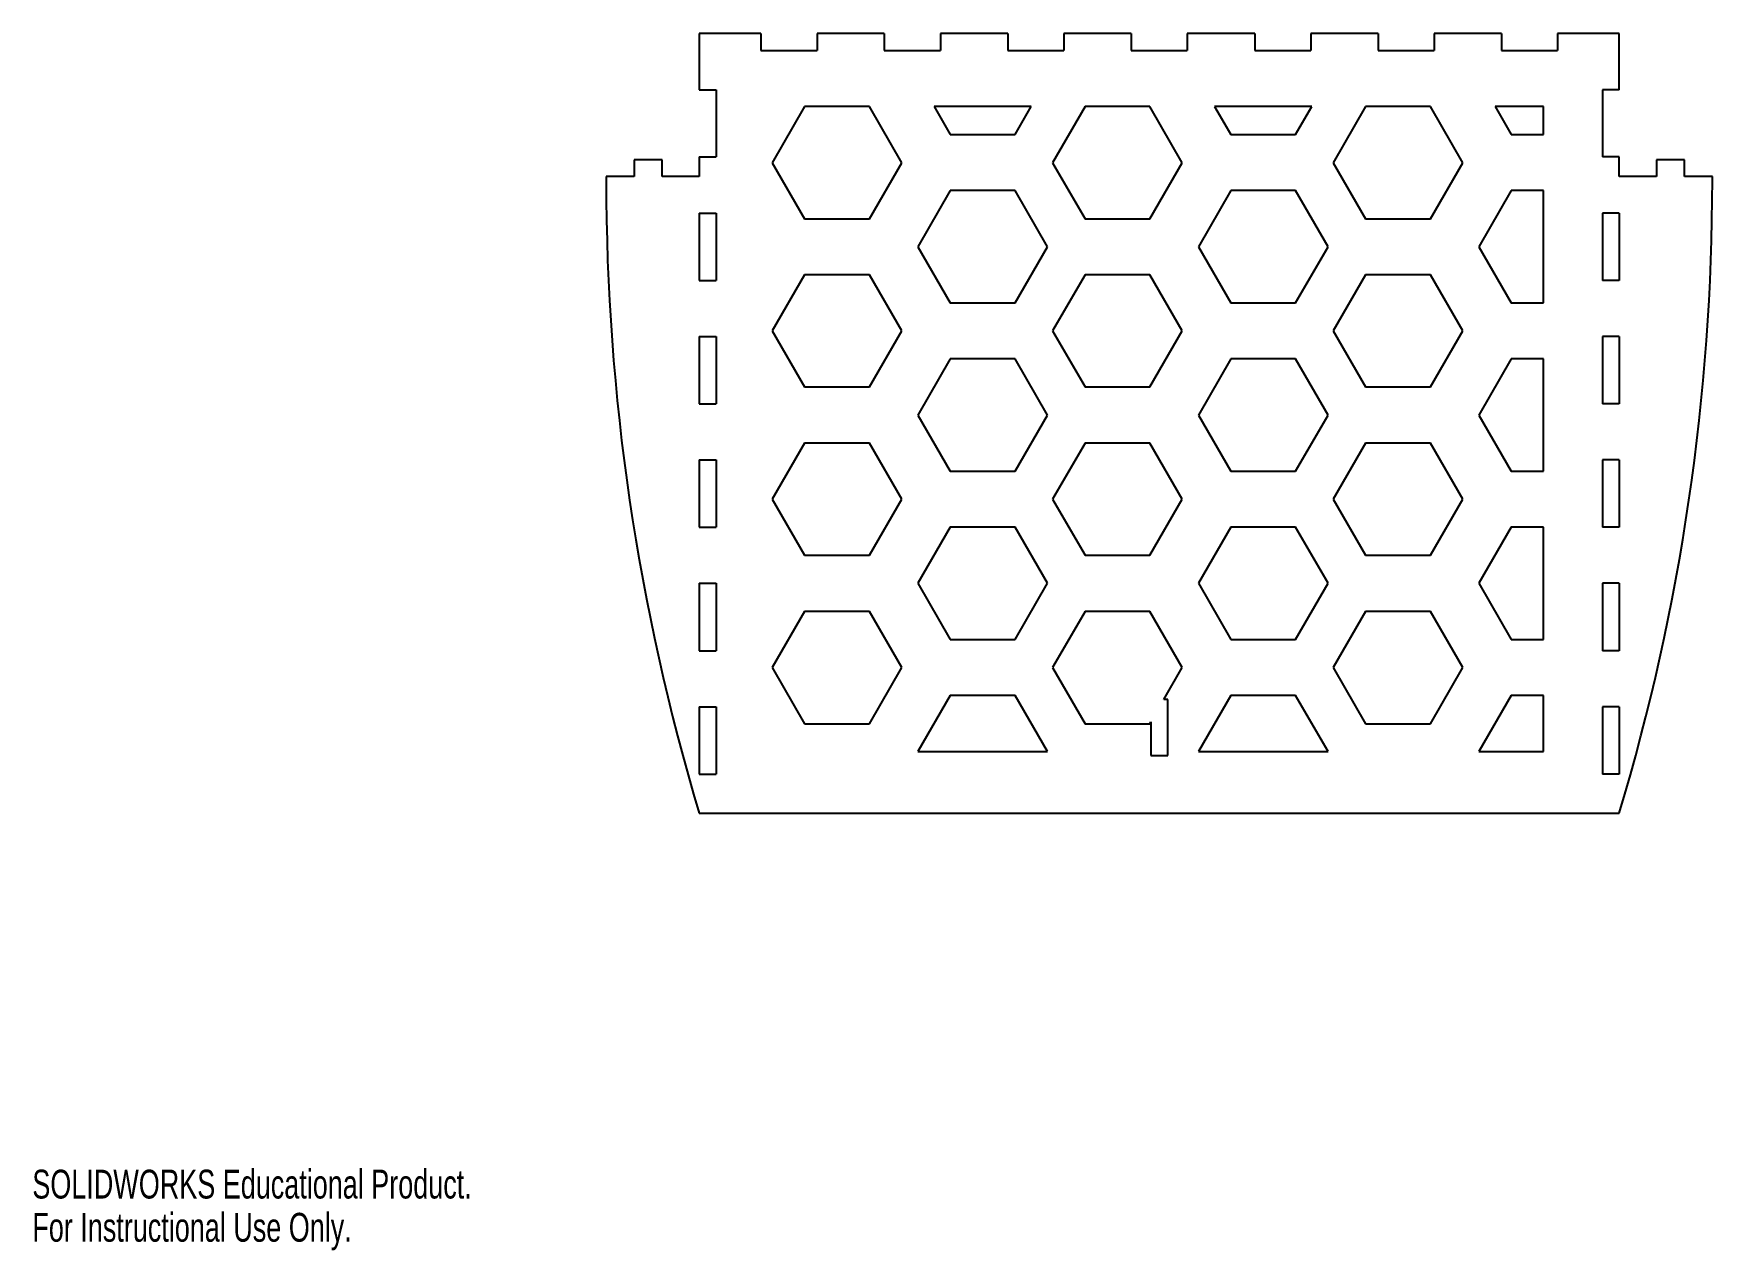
# Model space of a CAD drawing. Header units: inches. Extents: x 0 to 11.8, y 0 to 8.5.
import ezdxf

# ---------------------------------------------------------------- set-up
doc = ezdxf.new("R2010")
doc.units = ezdxf.units.IN
doc.header["$MEASUREMENT"] = 0
doc.styles.add('SLDTEXTSTYLE0', font='TXT', dxfattribs={"width": 0.7})

msp = doc.modelspace()

# ---------------------------------------------------------------- linework, layer by layer
at = {"color": 7, "linetype": 'Continuous', "lineweight": 25}
for p, q in [((5.113, 8.537), (4.68, 8.537)), ((4.68, 8.537), (4.68, 8.143)), ((5.113, 8.537), (5.113, 8.419)), ((5.507, 8.537), (5.507, 8.419)), ((5.979, 8.537), (5.507, 8.537)), ((5.979, 8.537), (5.979, 8.419)), ((6.373, 8.537), (6.373, 8.419)), ((6.846, 8.537), (6.373, 8.537)), ((6.846, 8.537), (6.846, 8.419)), ((7.239, 8.537), (7.239, 8.419)), ((7.712, 8.537), (7.239, 8.537)), ((7.712, 8.537), (7.712, 8.419)), ((8.105, 8.537), (8.105, 8.419)), ((8.578, 8.537), (8.105, 8.537)), ((8.578, 8.537), (8.578, 8.419)), ((8.972, 8.537), (8.972, 8.419)), ((9.444, 8.537), (8.972, 8.537)), ((9.444, 8.537), (9.444, 8.419)), ((9.838, 8.537), (9.838, 8.419)), ((10.31, 8.537), (9.838, 8.537)), ((10.31, 8.537), (10.31, 8.419)), ((10.704, 8.537), (10.704, 8.419)), ((11.137, 8.537), (10.704, 8.537)), ((11.137, 8.143), (11.137, 8.537)), ((5.113, 8.419), (5.507, 8.419)), ((5.979, 8.419), (6.373, 8.419)), ((6.846, 8.419), (7.239, 8.419)), ((7.712, 8.419), (8.105, 8.419)), ((8.578, 8.419), (8.972, 8.419)), ((9.444, 8.419), (9.838, 8.419)), ((10.31, 8.419), (10.704, 8.419)), ((4.68, 8.143), (4.798, 8.143)), ((4.798, 8.143), (4.798, 7.671)), ((11.137, 8.143), (11.019, 8.143)), ((11.019, 8.143), (11.019, 7.671)), ((5.419, 8.025), (5.192, 7.631)), ((5.874, 8.025), (5.419, 8.025)), ((6.101, 7.631), (5.874, 8.025)), ((6.328, 8.025), (6.442, 7.828)), ((7.01, 8.025), (6.328, 8.025)), ((6.897, 7.828), (7.01, 8.025)), ((7.388, 8.025), (7.16, 7.631)), ((7.842, 8.025), (7.388, 8.025)), ((8.07, 7.631), (7.842, 8.025)), ((8.979, 8.025), (8.297, 8.025)), ((8.297, 8.025), (8.411, 7.828)), ((8.865, 7.828), (8.979, 8.025)), ((9.356, 8.025), (9.129, 7.631)), ((9.811, 8.025), (9.356, 8.025)), ((10.038, 7.631), (9.811, 8.025)), ((10.606, 8.025), (10.266, 8.025)), ((10.266, 8.025), (10.379, 7.828)), ((10.606, 7.828), (10.606, 8.025)), ((6.442, 7.828), (6.897, 7.828)), ((8.411, 7.828), (8.865, 7.828)), ((10.379, 7.828), (10.606, 7.828)), ((4.68, 7.671), (4.68, 7.533)), ((4.68, 7.671), (4.798, 7.671)), ((11.137, 7.671), (11.019, 7.671)), ((11.137, 7.533), (11.137, 7.671)), ((4.223, 7.651), (4.223, 7.533)), ((4.42, 7.651), (4.223, 7.651)), ((4.42, 7.533), (4.42, 7.651)), ((5.192, 7.631), (5.419, 7.238)), ((5.874, 7.238), (6.101, 7.631)), ((7.16, 7.631), (7.388, 7.238)), ((7.842, 7.238), (8.07, 7.631)), ((9.129, 7.631), (9.356, 7.238)), ((9.811, 7.238), (10.038, 7.631)), ((11.397, 7.651), (11.397, 7.533)), ((11.594, 7.651), (11.397, 7.651)), ((11.594, 7.533), (11.594, 7.651)), ((4.027, 7.533), (4.027, 7.509)), ((4.223, 7.533), (4.027, 7.533)), ((4.68, 7.533), (4.42, 7.533)), ((6.442, 7.435), (6.215, 7.041)), ((6.897, 7.435), (6.442, 7.435)), ((7.124, 7.041), (6.897, 7.435)), ((8.411, 7.435), (8.183, 7.041)), ((8.865, 7.435), (8.411, 7.435)), ((9.093, 7.041), (8.865, 7.435)), ((10.379, 7.435), (10.152, 7.041)), ((10.606, 7.435), (10.379, 7.435)), ((10.606, 6.647), (10.606, 7.435)), ((11.397, 7.533), (11.137, 7.533)), ((11.79, 7.533), (11.594, 7.533)), ((11.79, 7.509), (11.79, 7.533)), ((4.68, 7.277), (4.798, 7.277)), ((4.68, 7.277), (4.68, 6.805)), ((4.798, 7.277), (4.798, 6.805)), ((5.419, 7.238), (5.874, 7.238)), ((7.388, 7.238), (7.842, 7.238)), ((9.356, 7.238), (9.811, 7.238)), ((11.019, 7.277), (11.019, 6.805)), ((11.137, 7.277), (11.019, 7.277)), ((11.137, 7.277), (11.137, 6.805)), ((6.215, 7.041), (6.442, 6.647)), ((6.897, 6.647), (7.124, 7.041)), ((8.183, 7.041), (8.411, 6.647)), ((8.865, 6.647), (9.093, 7.041)), ((10.152, 7.041), (10.379, 6.647)), ((5.419, 6.844), (5.192, 6.45)), ((5.874, 6.844), (5.419, 6.844)), ((6.101, 6.45), (5.874, 6.844)), ((7.388, 6.844), (7.16, 6.45)), ((7.842, 6.844), (7.388, 6.844)), ((8.07, 6.45), (7.842, 6.844)), ((9.356, 6.844), (9.129, 6.45)), ((9.811, 6.844), (9.356, 6.844)), ((10.038, 6.45), (9.811, 6.844)), ((4.68, 6.805), (4.798, 6.805)), ((11.137, 6.805), (11.019, 6.805)), ((6.442, 6.647), (6.897, 6.647)), ((8.411, 6.647), (8.865, 6.647)), ((10.379, 6.647), (10.606, 6.647)), ((4.68, 6.411), (4.798, 6.411)), ((4.68, 6.411), (4.68, 5.939)), ((4.798, 6.411), (4.798, 5.939)), ((5.192, 6.45), (5.419, 6.057)), ((5.874, 6.057), (6.101, 6.45)), ((7.16, 6.45), (7.388, 6.057)), ((7.842, 6.057), (8.07, 6.45)), ((9.129, 6.45), (9.356, 6.057)), ((9.811, 6.057), (10.038, 6.45)), ((11.019, 6.411), (11.019, 5.939)), ((11.137, 6.411), (11.019, 6.411)), ((11.137, 6.411), (11.137, 5.939)), ((6.442, 6.254), (6.215, 5.86)), ((6.897, 6.254), (6.442, 6.254)), ((7.124, 5.86), (6.897, 6.254)), ((8.411, 6.254), (8.183, 5.86)), ((8.865, 6.254), (8.411, 6.254)), ((9.093, 5.86), (8.865, 6.254)), ((10.379, 6.254), (10.152, 5.86)), ((10.606, 6.254), (10.379, 6.254)), ((10.606, 5.466), (10.606, 6.254)), ((5.419, 6.057), (5.874, 6.057)), ((7.388, 6.057), (7.842, 6.057)), ((9.356, 6.057), (9.811, 6.057)), ((4.68, 5.939), (4.798, 5.939)), ((11.137, 5.939), (11.019, 5.939)), ((6.215, 5.86), (6.442, 5.466)), ((6.897, 5.466), (7.124, 5.86)), ((8.183, 5.86), (8.411, 5.466)), ((8.865, 5.466), (9.093, 5.86)), ((10.152, 5.86), (10.379, 5.466)), ((5.419, 5.663), (5.192, 5.269)), ((5.874, 5.663), (5.419, 5.663)), ((6.101, 5.269), (5.874, 5.663)), ((7.388, 5.663), (7.16, 5.269)), ((7.842, 5.663), (7.388, 5.663)), ((8.07, 5.269), (7.842, 5.663)), ((9.356, 5.663), (9.129, 5.269)), ((9.811, 5.663), (9.356, 5.663)), ((10.038, 5.269), (9.811, 5.663)), ((4.68, 5.545), (4.798, 5.545)), ((4.68, 5.545), (4.68, 5.072)), ((4.798, 5.545), (4.798, 5.072)), ((11.019, 5.545), (11.019, 5.072)), ((11.137, 5.545), (11.019, 5.545)), ((11.137, 5.545), (11.137, 5.072)), ((6.442, 5.466), (6.897, 5.466)), ((8.411, 5.466), (8.865, 5.466)), ((10.379, 5.466), (10.606, 5.466)), ((5.192, 5.269), (5.419, 4.876)), ((5.874, 4.876), (6.101, 5.269)), ((7.16, 5.269), (7.388, 4.876)), ((7.842, 4.876), (8.07, 5.269)), ((9.129, 5.269), (9.356, 4.876)), ((9.811, 4.876), (10.038, 5.269)), ((4.68, 5.072), (4.798, 5.072)), ((6.442, 5.072), (6.215, 4.679)), ((6.897, 5.072), (6.442, 5.072)), ((7.124, 4.679), (6.897, 5.072)), ((8.411, 5.072), (8.183, 4.679)), ((8.865, 5.072), (8.411, 5.072)), ((9.093, 4.679), (8.865, 5.072)), ((10.379, 5.072), (10.152, 4.679)), ((10.606, 5.072), (10.379, 5.072)), ((10.606, 4.285), (10.606, 5.072)), ((11.137, 5.072), (11.019, 5.072)), ((5.419, 4.876), (5.874, 4.876)), ((7.388, 4.876), (7.842, 4.876)), ((9.356, 4.876), (9.811, 4.876)), ((4.68, 4.679), (4.798, 4.679)), ((4.68, 4.679), (4.68, 4.206)), ((4.798, 4.679), (4.798, 4.206)), ((6.215, 4.679), (6.442, 4.285)), ((6.897, 4.285), (7.124, 4.679)), ((8.183, 4.679), (8.411, 4.285)), ((8.865, 4.285), (9.093, 4.679)), ((10.152, 4.679), (10.379, 4.285)), ((11.019, 4.679), (11.019, 4.206)), ((11.137, 4.679), (11.019, 4.679)), ((11.137, 4.679), (11.137, 4.206)), ((5.419, 4.482), (5.192, 4.088)), ((5.874, 4.482), (5.419, 4.482)), ((6.101, 4.088), (5.874, 4.482)), ((7.388, 4.482), (7.16, 4.088)), ((7.842, 4.482), (7.388, 4.482)), ((8.07, 4.088), (7.842, 4.482)), ((9.356, 4.482), (9.129, 4.088)), ((9.811, 4.482), (9.356, 4.482)), ((10.038, 4.088), (9.811, 4.482)), ((6.442, 4.285), (6.897, 4.285)), ((8.411, 4.285), (8.865, 4.285)), ((10.379, 4.285), (10.606, 4.285)), ((4.68, 4.206), (4.798, 4.206)), ((11.137, 4.206), (11.019, 4.206)), ((5.192, 4.088), (5.419, 3.694)), ((5.874, 3.694), (6.101, 4.088)), ((7.16, 4.088), (7.388, 3.694)), ((7.94, 3.864), (8.07, 4.088)), ((9.129, 4.088), (9.356, 3.694)), ((9.811, 3.694), (10.038, 4.088)), ((6.442, 3.891), (6.215, 3.498)), ((6.897, 3.891), (6.442, 3.891)), ((7.124, 3.498), (6.897, 3.891)), ((8.411, 3.891), (8.183, 3.498)), ((8.865, 3.891), (8.411, 3.891)), ((9.093, 3.498), (8.865, 3.891)), ((10.379, 3.891), (10.152, 3.498)), ((10.606, 3.891), (10.379, 3.891)), ((10.606, 3.498), (10.606, 3.891)), ((4.68, 3.813), (4.798, 3.813)), ((4.68, 3.813), (4.68, 3.34)), ((4.798, 3.813), (4.798, 3.34)), ((7.968, 3.864), (7.94, 3.864)), ((7.968, 3.47), (7.968, 3.864)), ((11.019, 3.813), (11.019, 3.34)), ((11.137, 3.813), (11.019, 3.813)), ((11.137, 3.813), (11.137, 3.34)), ((5.419, 3.694), (5.874, 3.694)), ((7.388, 3.694), (7.842, 3.694)), ((7.842, 3.694), (7.849, 3.707)), ((7.849, 3.707), (7.849, 3.47)), ((9.356, 3.694), (9.811, 3.694)), ((6.215, 3.498), (7.124, 3.498)), ((7.849, 3.47), (7.968, 3.47)), ((8.183, 3.498), (9.093, 3.498)), ((10.152, 3.498), (10.606, 3.498)), ((4.68, 3.34), (4.798, 3.34)), ((11.137, 3.34), (11.019, 3.34)), ((4.68, 3.065), (11.137, 3.065))]:
    msp.add_line(p, q, dxfattribs=at)
for centre, start, end in [((19.463, 7.509), 180, 196.7322), ((-3.646, 7.509), 343.2678, 0)]:
    msp.add_arc(centre, 15.436, start, end, dxfattribs=at)

# ---------------------------------------------------------------- texts
at = {"color": 7, "linetype": 'Continuous', "char_height": 0.20229, "attachment_point": 1, "style": 'SLDTEXTSTYLE0'}
for s, insert in [('SOLIDWORKS Educational Product.', (0, 0.564)), ('For Instructional Use Only.', (0, 0.261))]:
    msp.add_mtext(s, dxfattribs=dict(at, insert=insert))

doc.saveas('drawing.dxf')
